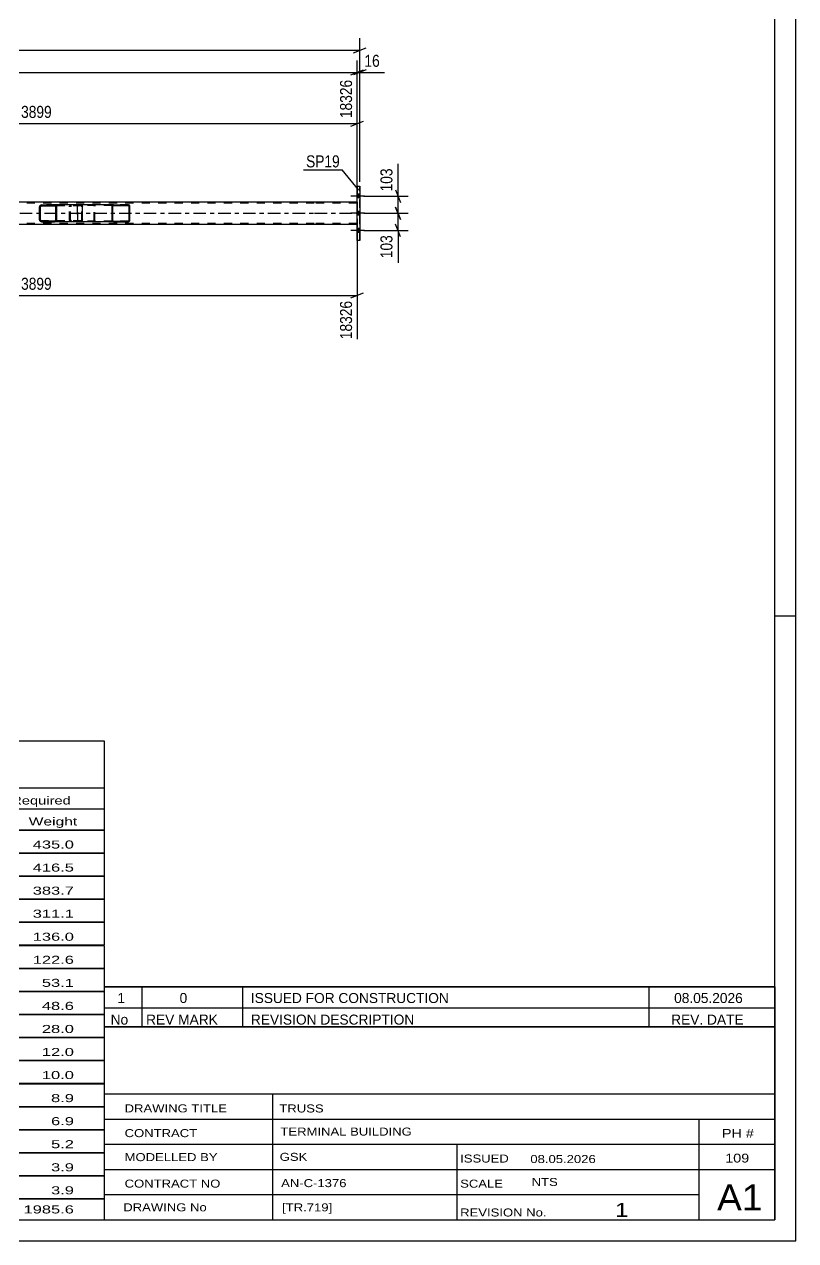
# Model space of a CAD drawing. Header units: millimetres. Extents: x 0 to 841, y 0 to 594.
# Drawn here: x 656.9 to 841, y 0 to 290.2 of the extents above; entities that cross this region are included whole.
import ezdxf

# ---------------------------------------------------------------- set-up
doc = ezdxf.new("R2010")
doc.units = ezdxf.units.MM
doc.linetypes.add('DXK_LINE_DOT2', pattern=[3.9198, 1.9599, -1.9599])
doc.linetypes.add('DXK_LINE_DOT3', pattern=[5.9187, 2.979, -0.9799, 0.9799, -0.9799])
doc.styles.add('Arial Narrow', font='ARIALN.TTF', dxfattribs={"height": 0.2})

# ---------------------------------------------------------------- blocks, each defined once
blk = doc.blocks.new('Unknown-318884928-1133')
at = {"color": 5, "linetype": 'Continuous'}
for p, q in [((841, 0), (841, 594)), ((836, 5), (836, 589)), ((841, 149), (836, 149)), ((5, 5), (836, 5)), ((0, 0), (841, 0))]:
    blk.add_line(p, q, dxfattribs=at)
blk = doc.blocks.new('Part-318884928-5650 - 5561')
at = {"linetype": 'Continuous'}
h = blk.add_hatch(dxfattribs=at)
h.set_pattern_fill('', scale=0.7, style=0, pattern_type=0)
h.set_pattern_definition([(45, (682.123, 246.9116), (-1.57154, 1.57154), [])])
h.paths.add_polyline_path([(682.15, 246.79), (682.12, 246.91), (682.05, 247.02), (681.94, 247.08), (681.81, 247.11), (678.23, 247.11), (678.1, 247.08), (677.99, 247.02), (677.92, 246.91), (677.89, 246.79), (677.89, 243.43), (677.92, 243.31), (677.99, 243.2), (678.1, 243.13), (678.23, 243.11), (681.81, 243.11), (681.94, 243.13), (682.05, 243.2), (682.12, 243.31), (682.15, 243.43)])
h.paths.add_polyline_path([(681.97, 243.37), (681.93, 243.32), (681.87, 243.28), (681.81, 243.27), (678.23, 243.27), (678.17, 243.28), (678.11, 243.32), (678.08, 243.37), (678.06, 243.43), (678.06, 246.79), (678.08, 246.85), (678.11, 246.9), (678.17, 246.94), (678.23, 246.95), (681.81, 246.95), (681.87, 246.94), (681.93, 246.9), (681.97, 246.85), (681.98, 246.79), (681.98, 243.43)])
at = {"color": 7, "linetype": 'DXK_LINE_DOT2'}
for p, q in [((669.54, 246.79), (669.57, 246.91)), ((669.54, 246.79), (669.54, 243.43)), ((669.73, 246.85), (669.71, 246.79)), ((669.71, 243.43), (669.71, 246.79)), ((669.76, 246.9), (669.73, 246.85)), ((669.75, 247.08), (669.88, 247.11)), ((669.82, 246.94), (669.76, 246.9)), ((669.88, 246.95), (669.82, 246.94)), ((670.54, 247.11), (669.88, 247.11)), ((681.81, 246.95), (669.88, 246.95)), ((673.46, 247.11), (673.59, 247.08)), ((673.52, 246.94), (673.46, 246.95)), ((673.58, 246.9), (673.52, 246.94)), ((673.62, 246.85), (673.58, 246.9)), ((673.63, 246.79), (673.62, 246.85)), ((673.63, 243.43), (673.63, 246.79)), ((673.77, 246.91), (673.8, 246.79)), ((673.8, 243.43), (673.8, 246.79)), ((681.81, 247.11), (678.23, 247.11)), ((669.55, 243.41), (669.54, 243.43)), ((669.57, 243.31), (669.55, 243.41)), ((669.71, 243.43), (669.73, 243.37)), ((669.73, 243.37), (669.76, 243.32)), ((669.88, 243.11), (669.75, 243.13)), ((669.76, 243.32), (669.82, 243.28)), ((669.82, 243.28), (669.88, 243.27)), ((681.81, 243.27), (669.88, 243.27)), ((670.54, 243.11), (669.88, 243.11)), ((673.46, 243.27), (673.52, 243.28)), ((673.59, 243.13), (673.46, 243.11)), ((673.52, 243.28), (673.58, 243.32)), ((673.58, 243.32), (673.62, 243.37)), ((673.62, 243.37), (673.63, 243.43)), ((673.8, 243.43), (673.77, 243.31)), ((678.23, 243.11), (681.81, 243.11))]:
    blk.add_line(p, q, dxfattribs=at)
at = {"color": 2, "linetype": 'Continuous'}
for p, q in [((678.23, 247.11), (670.54, 247.11)), ((677.92, 246.91), (677.89, 246.79)), ((677.89, 243.43), (677.89, 246.79)), ((678.06, 246.79), (678.08, 246.85)), ((678.06, 243.43), (678.06, 246.79)), ((678.08, 246.85), (678.11, 246.9)), ((678.23, 247.11), (678.1, 247.08)), ((678.11, 246.9), (678.17, 246.94)), ((678.17, 246.94), (678.23, 246.95)), ((678.23, 247.11), (681.81, 247.11)), ((678.23, 246.95), (681.81, 246.95)), ((681.94, 247.08), (681.81, 247.11)), ((681.81, 246.95), (681.87, 246.94)), ((681.87, 246.94), (681.93, 246.9)), ((681.93, 246.9), (681.97, 246.85)), ((681.97, 246.85), (681.98, 246.79)), ((681.98, 243.43), (681.98, 246.79)), ((682.15, 246.79), (682.12, 246.91)), ((682.15, 243.43), (682.15, 246.79)), ((678.23, 243.11), (670.54, 243.11)), ((677.89, 243.43), (677.92, 243.31)), ((678.08, 243.37), (678.06, 243.43)), ((678.11, 243.32), (678.08, 243.37)), ((678.1, 243.13), (678.23, 243.11)), ((678.17, 243.28), (678.11, 243.32)), ((678.23, 243.27), (678.17, 243.28)), ((678.23, 243.27), (681.81, 243.27)), ((678.23, 243.11), (681.81, 243.11)), ((681.87, 243.28), (681.81, 243.27)), ((681.81, 243.11), (681.94, 243.13)), ((681.93, 243.32), (681.87, 243.28)), ((681.97, 243.37), (681.93, 243.32)), ((681.98, 243.43), (681.97, 243.37)), ((682.12, 243.31), (682.15, 243.43))]:
    blk.add_line(p, q, dxfattribs=at)
at = {"color": 7, "linetype": 'DXK_LINE_DOT2'}
for centre, start, end in [((669.87, 246.78), 110.7583, 155.6801), ((673.47, 246.78), 24.3199, 69.2417), ((669.87, 243.44), 204.3199, 249.2417), ((673.47, 243.44), 290.7583, 335.6801)]:
    blk.add_arc(centre, 0.331, start, end, dxfattribs=at)
at = {"color": 2, "linetype": 'Continuous'}
for centre, start, end in [((678.22, 246.78), 110.7583, 155.68), ((681.82, 246.78), 24.32, 69.2417), ((678.22, 243.44), 204.32, 249.2417), ((681.82, 243.44), 290.7583, 335.68)]:
    blk.add_arc(centre, 0.331, start, end, dxfattribs=at)
blk = doc.blocks.new('Part-318884928-5621 - 5561')
at = {"linetype": 'Continuous'}
h = blk.add_hatch(dxfattribs=at)
h.set_pattern_fill('', scale=0.7, style=0, pattern_type=0)
h.set_pattern_definition([(45, (664.699, 246.8129), (-1.57154, 1.57154), [])])
h.paths.add_polyline_path([(664.74, 246.63), (664.7, 246.81), (664.59, 246.97), (664.43, 247.07), (664.23, 247.11), (661.05, 247.11), (660.86, 247.07), (660.69, 246.97), (660.59, 246.81), (660.55, 246.63), (660.55, 243.59), (660.59, 243.41), (660.69, 243.25), (660.86, 243.15), (661.05, 243.11), (664.23, 243.11), (664.43, 243.15), (664.59, 243.25), (664.7, 243.41), (664.74, 243.59)])
h.paths.add_polyline_path([(664.47, 243.5), (664.41, 243.42), (664.33, 243.37), (664.23, 243.35), (661.05, 243.35), (660.95, 243.37), (660.87, 243.42), (660.82, 243.5), (660.8, 243.59), (660.8, 246.63), (660.82, 246.72), (660.87, 246.8), (660.95, 246.85), (661.05, 246.87), (664.23, 246.87), (664.33, 246.85), (664.41, 246.8), (664.47, 246.72), (664.49, 246.63), (664.49, 243.59)])
at = {"color": 2, "linetype": 'Continuous'}
for p, q in [((660.59, 246.81), (660.55, 246.63)), ((660.8, 246.63), (660.82, 246.72)), ((660.82, 246.72), (660.87, 246.8)), ((661.05, 247.11), (660.86, 247.07)), ((660.87, 246.8), (660.95, 246.85)), ((660.95, 246.85), (661.05, 246.87)), ((661.05, 247.11), (664.23, 247.11)), ((661.05, 246.87), (664.23, 246.87)), ((670.54, 247.11), (664.23, 247.11)), ((664.43, 247.07), (664.23, 247.11)), ((664.23, 246.87), (664.33, 246.85)), ((664.33, 246.85), (664.41, 246.8)), ((664.41, 246.8), (664.47, 246.72)), ((664.47, 246.72), (664.49, 246.63)), ((664.74, 246.63), (664.7, 246.81)), ((670.54, 247.11), (670.64, 247.07)), ((670.64, 247.07), (670.73, 246.97)), ((670.73, 246.97), (670.79, 246.81)), ((670.79, 246.81), (670.81, 246.63)), ((660.55, 243.59), (660.55, 246.63)), ((660.8, 243.59), (660.8, 246.63)), ((664.49, 243.59), (664.49, 246.63)), ((664.74, 243.59), (664.74, 246.63)), ((670.81, 243.59), (670.81, 246.63)), ((660.55, 243.59), (660.59, 243.41)), ((660.82, 243.5), (660.8, 243.59)), ((660.87, 243.42), (660.82, 243.5)), ((660.86, 243.15), (661.05, 243.11)), ((660.95, 243.37), (660.87, 243.42)), ((661.05, 243.35), (660.95, 243.37)), ((661.05, 243.35), (664.23, 243.35)), ((661.05, 243.11), (664.23, 243.11)), ((664.33, 243.37), (664.23, 243.35)), ((664.23, 243.11), (664.43, 243.15)), ((670.54, 243.11), (664.23, 243.11)), ((664.41, 243.42), (664.33, 243.37)), ((664.47, 243.5), (664.41, 243.42)), ((664.49, 243.59), (664.47, 243.5)), ((664.7, 243.41), (664.74, 243.59)), ((670.64, 243.15), (670.54, 243.11)), ((670.73, 243.25), (670.64, 243.15)), ((670.79, 243.41), (670.73, 243.25)), ((670.81, 243.59), (670.79, 243.41))]:
    blk.add_line(p, q, dxfattribs=at)
at = {"color": 7, "linetype": 'DXK_LINE_DOT2'}
for p, q in [((664.23, 247.11), (661.05, 247.11)), ((670.54, 246.87), (661.05, 246.87)), ((667.7, 246.63), (667.74, 246.81)), ((667.97, 246.72), (667.95, 246.63)), ((668.02, 246.8), (667.97, 246.72)), ((668.01, 247.07), (668.2, 247.11)), ((668.1, 246.85), (668.02, 246.8)), ((668.2, 246.87), (668.1, 246.85)), ((669.54, 246.87), (669.54, 247.11)), ((670.59, 246.85), (670.54, 246.87)), ((670.63, 246.8), (670.59, 246.85)), ((670.66, 246.72), (670.63, 246.8)), ((670.67, 246.63), (670.66, 246.72)), ((667.7, 243.59), (667.7, 246.63)), ((667.95, 243.59), (667.95, 246.63)), ((670.67, 243.59), (670.67, 246.63)), ((670.54, 243.35), (661.05, 243.35)), ((664.23, 243.11), (661.05, 243.11)), ((667.74, 243.41), (667.7, 243.59)), ((667.95, 243.59), (667.97, 243.5)), ((667.97, 243.5), (668.02, 243.42)), ((668.2, 243.11), (668.01, 243.15)), ((668.02, 243.42), (668.1, 243.37)), ((668.1, 243.37), (668.2, 243.35)), ((669.54, 243.11), (669.54, 243.35)), ((670.54, 243.35), (670.59, 243.37)), ((670.59, 243.37), (670.63, 243.42)), ((670.63, 243.42), (670.66, 243.5)), ((670.66, 243.5), (670.67, 243.59))]:
    blk.add_line(p, q, dxfattribs=at)
at = {"color": 2, "linetype": 'Continuous'}
for centre, start, end in [((661.04, 246.61), 111.1941, 156.1506), ((664.25, 246.61), 23.8494, 68.8059), ((661.04, 243.6), 203.8494, 248.8059), ((664.25, 243.6), 291.1941, 336.1506)]:
    blk.add_arc(centre, 0.492, start, end, dxfattribs=at)
at = {"color": 7, "linetype": 'DXK_LINE_DOT2'}
for centre, start, end in [((668.19, 246.61), 111.1941, 156.1506), ((668.19, 243.6), 203.8494, 248.8059)]:
    blk.add_arc(centre, 0.492, start, end, dxfattribs=at)
blk = doc.blocks.new('Part-318884928-5679 - 5561')
at = {"color": 2, "linetype": 'Continuous'}
for p, q in [((736.34, 251.61), (736.34, 251.61)), ((736.34, 251.61), (736.98, 251.61)), ((736.34, 238.61), (736.34, 251.61)), ((736.98, 251.61), (736.98, 238.61)), ((736.34, 238.61), (736.34, 238.61)), ((736.98, 238.61), (736.34, 238.61))]:
    blk.add_line(p, q, dxfattribs=at)
at = {"color": 7, "linetype": 'DXK_LINE_DOT2'}
for p, q in [((736.34, 251.61), (736.34, 238.61)), ((736.98, 238.61), (736.98, 251.61))]:
    blk.add_line(p, q, dxfattribs=at)
blk = doc.blocks.new('Part-318884928-5733 - 5561')
at = {"color": 7, "linetype": 'DXK_LINE_DOT2'}
for p, q in [((726.12, 247.51), (64, 247.51)), ((736.34, 247.51), (726.22, 247.51)), ((736.34, 242.47), (736.34, 247.75)), ((736.34, 247.75), (736.34, 247.75)), ((736.34, 247.75), (736.34, 242.47)), ((736.34, 247.51), (736.34, 247.51)), ((726.12, 242.71), (64, 242.71)), ((736.34, 242.71), (726.22, 242.71)), ((736.34, 242.71), (736.34, 242.71)), ((736.34, 242.47), (736.34, 242.47))]:
    blk.add_line(p, q, dxfattribs=at)
at = {"color": 2, "linetype": 'Continuous'}
for p, q in [((726.12, 247.75), (588.53, 247.75)), ((736.34, 247.75), (726.22, 247.75)), ((726.12, 242.47), (588.53, 242.47)), ((736.34, 242.47), (726.22, 242.47))]:
    blk.add_line(p, q, dxfattribs=at)
at = {"color": 7, "linetype": 'DXK_LINE_DOT3'}
for p, q in [((64, 245.11), (726.12, 245.11)), ((726.22, 245.11), (736.34, 245.11))]:
    blk.add_line(p, q, dxfattribs=at)
blk = doc.blocks.new('Bolt-318884928-5781 - 5561')
at = {"linetype": 'Continuous'}
for points in [[(736.98, 248.77), (736.98, 249.65), (736.34, 249.65), (736.34, 248.77)], [(736.98, 248.77), (736.98, 249.65), (736.34, 249.65), (736.34, 248.77)], [(736.98, 248.77), (736.98, 249.65), (736.34, 249.65), (736.34, 248.77)], [(736.98, 244.67), (736.98, 245.55), (736.34, 245.55), (736.34, 244.67)], [(736.98, 244.67), (736.98, 245.55), (736.34, 245.55), (736.34, 244.67)], [(736.98, 240.57), (736.98, 241.45), (736.34, 241.45), (736.34, 240.57)], [(736.98, 240.57), (736.98, 241.45), (736.34, 241.45), (736.34, 240.57)], [(736.98, 240.57), (736.98, 241.45), (736.34, 241.45), (736.34, 240.57)]]:
    blk.add_hatch(color=1, dxfattribs=at).paths.add_polyline_path(points)
at = {"color": 1, "linetype": 'Continuous'}
for p, q in [((736.98, 249.65), (736.34, 249.65)), ((736.98, 249.65), (736.34, 249.65)), ((736.98, 249.65), (736.34, 249.65)), ((738.14, 249.21), (734.82, 249.21)), ((738.14, 249.21), (734.82, 249.21)), ((738.14, 249.21), (734.82, 249.21)), ((736.98, 248.77), (736.34, 248.77)), ((736.98, 248.77), (736.34, 248.77)), ((736.98, 248.77), (736.34, 248.77)), ((738.14, 245.11), (734.82, 245.11)), ((738.14, 245.11), (734.82, 245.11)), ((736.98, 245.55), (736.34, 245.55)), ((736.98, 245.55), (736.34, 245.55)), ((736.98, 244.67), (736.34, 244.67)), ((736.98, 244.67), (736.34, 244.67)), ((738.14, 241.01), (734.82, 241.01)), ((738.14, 241.01), (734.82, 241.01)), ((738.14, 241.01), (734.82, 241.01)), ((736.98, 241.45), (736.34, 241.45)), ((736.98, 241.45), (736.34, 241.45)), ((736.98, 241.45), (736.34, 241.45)), ((736.98, 240.57), (736.34, 240.57)), ((736.98, 240.57), (736.34, 240.57)), ((736.98, 240.57), (736.34, 240.57))]:
    blk.add_line(p, q, dxfattribs=at)
blk = doc.blocks.new('StraightDimension-318884928-5872 - 5561')
at = {"color": 7, "linetype": 'Continuous'}
for p, q in [((583.33, 257.15), (583.33, 276.96)), ((736.34, 248.75), (736.34, 276.96)), ((584.83, 267.12), (581.83, 265.92)), ((734.84, 265.92), (737.84, 267.12)), ((583.33, 266.52), (736.34, 266.52))]:
    blk.add_line(p, q, dxfattribs=at)
at = {"color": 0, "linetype": 'Continuous'}
blk.add_wipeout([(735.74, 277.56), (731.54, 277.56), (731.54, 267.22), (735.74, 267.22)], dxfattribs=at)
at = {"color": 0}
blk.add_wipeout([(664.09, 267.27), (664.09, 271.47), (655.58, 271.47), (655.58, 267.27)], dxfattribs=at)
at = {"color": 3, "linetype": 'Continuous', "style": 'Arial Narrow'}
blk.add_text('18326', height=2.863, rotation=90.0002, dxfattribs=at).set_placement((735.14, 267.82))
at = {"color": 3, "style": 'Arial Narrow'}
blk.add_text('3899', height=2.863, dxfattribs=at).set_placement((656.18, 267.87))
blk = doc.blocks.new('StraightDimension-318884928-5890 - 5561')
at = {"color": 7, "linetype": 'Continuous'}
for p, q in [((735.48, 283.42), (738.48, 284.62)), ((736.98, 252.61), (736.98, 286.87)), ((53.14, 284.02), (736.98, 284.02))]:
    blk.add_line(p, q, dxfattribs=at)
blk = doc.blocks.new('StraightDimension-318884928-5913 - 5561')
at = {"color": 7, "linetype": 'Continuous'}
for p, q in [((736.34, 241.47), (736.34, 215.08)), ((583.33, 233.07), (583.33, 215.08)), ((584.83, 226.12), (581.83, 224.92)), ((583.33, 225.52), (736.34, 225.52)), ((734.84, 224.92), (737.84, 226.12))]:
    blk.add_line(p, q, dxfattribs=at)
at = {"color": 0}
blk.add_wipeout([(664.09, 226.27), (664.09, 230.47), (655.58, 230.47), (655.58, 226.27)], dxfattribs=at)
at = {"color": 0, "linetype": 'Continuous'}
blk.add_wipeout([(735.74, 224.82), (731.54, 224.82), (731.54, 214.48), (735.74, 214.48)], dxfattribs=at)
at = {"color": 3, "style": 'Arial Narrow'}
blk.add_text('3899', height=2.863, dxfattribs=at).set_placement((656.18, 226.87))
at = {"color": 3, "linetype": 'Continuous', "style": 'Arial Narrow'}
blk.add_text('18326', height=2.863, rotation=90.0002, dxfattribs=at).set_placement((735.14, 215.08))
blk = doc.blocks.new('StraightDimension-318884928-5934 - 5561')
at = {"color": 7, "linetype": 'Continuous'}
for p, q in [((736.34, 252.61), (736.34, 281.56)), ((53.78, 278.71), (736.34, 278.71)), ((734.84, 278.11), (737.84, 279.31))]:
    blk.add_line(p, q, dxfattribs=at)
blk = doc.blocks.new('StraightDimension-318884928-5944 - 5561')
at = {"color": 7, "linetype": 'Continuous'}
for p, q in [((736.34, 252.61), (736.34, 281.56)), ((736.98, 252.61), (736.98, 281.56)), ((734.84, 278.11), (737.84, 279.31)), ((738.48, 279.31), (735.48, 278.11)), ((736.34, 278.71), (736.98, 278.71))]:
    blk.add_line(p, q, dxfattribs=at)
at = {"color": 0}
blk.add_wipeout([(742.36, 279.46), (742.36, 283.66), (737.5, 283.66), (737.5, 279.46)], dxfattribs=at)
at = {"color": 7, "linetype": 'Continuous'}
blk.add_line((736.98, 278.71), (742.89, 278.71), dxfattribs=at)
blk.add_line((736.98, 278.71), (742.89, 278.71), dxfattribs=at)
at = {"color": 3, "style": 'Arial Narrow'}
blk.add_text('16', height=2.863, dxfattribs=at).set_placement((738.1, 280.06))
blk = doc.blocks.new('StraightDimension-318884928-14431 - 5561')
at = {"color": 7, "linetype": 'Continuous'}
for p, q in [((745.53, 250.71), (746.73, 247.71)), ((737.98, 249.21), (748.53, 249.21)), ((746.13, 245.11), (746.13, 249.21)), ((737.98, 245.11), (748.53, 245.11)), ((746.73, 243.61), (745.53, 246.61))]:
    blk.add_line(p, q, dxfattribs=at)
at = {"color": 0}
blk.add_wipeout([(745.38, 256.42), (741.18, 256.42), (741.18, 249.73), (745.38, 249.73)], dxfattribs=at)
at = {"color": 7, "linetype": 'Continuous'}
blk.add_line((746.13, 249.21), (746.13, 256.94), dxfattribs=at)
blk.add_line((746.13, 249.21), (746.13, 256.94), dxfattribs=at)
at = {"color": 3, "style": 'Arial Narrow'}
blk.add_text('103', height=2.863, rotation=90.0002, dxfattribs=at).set_placement((744.78, 250.33))
blk = doc.blocks.new('StraightDimension-318884928-14432 - 5561')
at = {"color": 7, "linetype": 'Continuous'}
for p, q in [((737.98, 245.11), (748.53, 245.11)), ((745.53, 246.61), (746.73, 243.61)), ((746.13, 241.01), (746.13, 245.11)), ((737.98, 241.01), (748.53, 241.01)), ((746.73, 239.51), (745.53, 242.51))]:
    blk.add_line(p, q, dxfattribs=at)
at = {"color": 0}
blk.add_wipeout([(745.38, 240.48), (741.18, 240.48), (741.18, 233.8), (745.38, 233.8)], dxfattribs=at)
at = {"color": 7, "linetype": 'Continuous'}
blk.add_line((746.13, 241.01), (746.13, 233.27), dxfattribs=at)
blk.add_line((746.13, 241.01), (746.13, 233.27), dxfattribs=at)
at = {"color": 3, "style": 'Arial Narrow'}
blk.add_text('103', height=2.863, rotation=90.0002, dxfattribs=at).set_placement((744.78, 234.4))
blk = doc.blocks.new('Unknown-318884928-15104')
at = {"color": 7, "linetype": 'Continuous'}
for p, q in [((676, 51.05), (676, 5)), ((676, 51.05), (836, 51.05)), ((836, 51), (836, 5)), ((676, 35), (836, 35)), ((716.14, 35), (716.14, 5)), ((818, 5.05), (818, 29.05)), ((676, 29), (836, 29)), ((676, 23), (836, 23)), ((760.14, 23), (760.14, 5)), ((676, 17), (836, 17)), ((676, 11), (818, 11)), ((676, 5), (836, 5))]:
    blk.add_line(p, q, dxfattribs=at)
at = {"color": 7, "style": 'Arial Narrow'}
for s, height, width, p in [('DRAWING TITLE', 1.9089, 1.425378, (680.88, 30.61)), ('TRUSS', 1.909, 1.425378, (717.81, 30.59)), ('CONTRACT', 1.909, 1.425378, (680.88, 24.71)), ('TERMINAL BUILDING', 1.9089, 1.425378, (718.06, 25.07)), ('MODELLED BY', 1.9089, 1.425378, (680.88, 18.98)), ('GSK', 1.909, 1.425378, (717.88, 19.04)), ('ISSUED', 1.909, 1.425378, (760.94, 18.64)), ('08.05.2026', 1.909, 1.425378, (777.69, 18.52)), ('CONTRACT NO', 1.9089, 1.425378, (680.88, 12.66)), ('AN-C-1376', 1.909, 1.425378, (718.23, 12.78)), ('SCALE', 1.909, 1.425378, (760.94, 12.65)), ('A1', 6.204, 1.25, (822.24, 7.2)), ('DRAWING No', 1.909, 1.425378, (680.56, 7)), ('[TR.719]', 1.909, 1.425378, (718.46, 6.99)), ('1', 3.34, 1.5, (797.91, 5.68)), ('REVISION No.', 1.9089, 1.425378, (760.94, 5.77))]:
    blk.add_text(s, height=height, dxfattribs=dict(at, width=width)).set_placement(p)
at = {"color": 7, "linetype": 'Continuous', "style": 'Arial Narrow'}
for s, height, width, p in [('PH #', 2.1, 1.42538, (823.4, 24.55)), ('109', 2.1, 1.42538, (824.19, 18.65)), ('NTS', 1.909, 1.425378, (778, 13.05))]:
    blk.add_text(s, height=height, dxfattribs=dict(at, width=width)).set_placement(p)
blk = doc.blocks.new('Unknown-318884928-15105')
at = {"color": 7, "linetype": 'Continuous'}
for p, q in [((516, 119.25), (676, 119.25)), ((516, 108), (516, 119.25)), ((676, 119.25), (676, 108)), ((516, 108), (676, 108)), ((516, 108), (516, 103)), ((676, 108), (676, 103)), ((516, 103), (676, 103)), ((516, 103), (516, 98)), ((540, 103), (540, 98)), ((575.5, 103), (575.5, 98)), ((601.5, 103), (601.5, 98)), ((614.5, 103), (614.5, 98)), ((632, 103), (632, 98)), ((654, 103), (654, 98)), ((676, 103), (676, 98)), ((516, 98), (676, 98)), ((516, 97.95), (516, 92.55)), ((516, 97.95), (676, 97.95)), ((540, 98), (540, 92.5)), ((575.5, 98), (575.5, 92.5)), ((601.5, 98), (601.5, 92.5)), ((614.5, 98), (614.5, 92.5)), ((632, 98), (632, 92.5)), ((654, 98), (654, 92.5)), ((676, 97.95), (676, 92.55)), ((516, 92.55), (676, 92.55)), ((516, 92.45), (516, 87.05)), ((516, 92.45), (676, 92.45)), ((540, 92.5), (540, 87)), ((575.5, 92.5), (575.5, 87)), ((601.5, 92.5), (601.5, 87)), ((614.5, 92.5), (614.5, 87)), ((632, 92.5), (632, 87)), ((654, 92.5), (654, 87)), ((676, 92.45), (676, 87.05)), ((516, 87.05), (676, 87.05)), ((516, 86.95), (516, 81.55)), ((516, 86.95), (676, 86.95)), ((540, 87), (540, 81.5)), ((575.5, 87), (575.5, 81.5)), ((601.5, 87), (601.5, 81.5)), ((614.5, 87), (614.5, 81.5)), ((632, 87), (632, 81.5)), ((654, 87), (654, 81.5)), ((676, 86.95), (676, 81.55)), ((516, 81.55), (676, 81.55)), ((516, 81.45), (516, 76.05)), ((516, 81.45), (676, 81.45)), ((540, 81.5), (540, 76)), ((575.5, 81.5), (575.5, 76)), ((601.5, 81.5), (601.5, 76)), ((614.5, 81.5), (614.5, 76)), ((632, 81.5), (632, 76)), ((654, 81.5), (654, 76)), ((676, 81.45), (676, 76.05)), ((516, 76.05), (676, 76.05)), ((516, 75.95), (516, 70.55)), ((516, 75.95), (676, 75.95)), ((540, 76), (540, 70.5)), ((575.5, 76), (575.5, 70.5)), ((601.5, 76), (601.5, 70.5)), ((614.5, 76), (614.5, 70.5)), ((632, 76), (632, 70.5)), ((654, 76), (654, 70.5)), ((676, 75.95), (676, 70.55)), ((516, 70.55), (676, 70.55)), ((516, 70.45), (516, 65.05)), ((516, 70.45), (676, 70.45)), ((540, 70.5), (540, 65)), ((575.5, 70.5), (575.5, 65)), ((601.5, 70.5), (601.5, 65)), ((614.5, 70.5), (614.5, 65)), ((632, 70.5), (632, 65)), ((654, 70.5), (654, 65)), ((676, 70.45), (676, 65.05)), ((516, 65.05), (676, 65.05)), ((516, 64.95), (516, 59.55)), ((516, 64.95), (676, 64.95)), ((540, 65), (540, 59.5)), ((575.5, 65), (575.5, 59.5)), ((601.5, 65), (601.5, 59.5)), ((614.5, 65), (614.5, 59.5)), ((632, 65), (632, 59.5)), ((654, 65), (654, 59.5)), ((676, 64.95), (676, 59.55)), ((516, 59.55), (676, 59.55)), ((516, 59.45), (516, 54.05)), ((516, 59.45), (676, 59.45)), ((540, 59.5), (540, 54)), ((575.5, 59.5), (575.5, 54)), ((601.5, 59.5), (601.5, 54)), ((614.5, 59.5), (614.5, 54)), ((632, 59.5), (632, 54)), ((654, 59.5), (654, 54)), ((676, 59.45), (676, 54.05)), ((516, 54.05), (676, 54.05)), ((516, 53.95), (516, 48.55)), ((516, 53.95), (676, 53.95)), ((540, 54), (540, 48.5)), ((575.5, 54), (575.5, 48.5)), ((601.5, 54), (601.5, 48.5)), ((614.5, 54), (614.5, 48.5)), ((632, 54), (632, 48.5)), ((654, 54), (654, 48.5)), ((676, 53.95), (676, 48.55)), ((516, 48.55), (676, 48.55)), ((516, 48.45), (516, 43.05)), ((516, 48.45), (676, 48.45)), ((540, 48.5), (540, 43)), ((575.5, 48.5), (575.5, 43)), ((601.5, 48.5), (601.5, 43)), ((614.5, 48.5), (614.5, 43)), ((632, 48.5), (632, 43)), ((654, 48.5), (654, 43)), ((676, 48.45), (676, 43.05)), ((516, 43.05), (676, 43.05)), ((516, 42.95), (516, 37.55)), ((516, 42.95), (676, 42.95)), ((540, 43), (540, 37.5)), ((575.5, 43), (575.5, 37.5)), ((601.5, 43), (601.5, 37.5)), ((614.5, 43), (614.5, 37.5)), ((632, 43), (632, 37.5)), ((654, 43), (654, 37.5)), ((676, 42.95), (676, 37.55)), ((516, 37.55), (676, 37.55)), ((516, 37.45), (516, 32.05)), ((516, 37.45), (676, 37.45)), ((540, 37.5), (540, 32)), ((575.5, 37.5), (575.5, 32)), ((601.5, 37.5), (601.5, 32)), ((614.5, 37.5), (614.5, 32)), ((632, 37.5), (632, 32)), ((654, 37.5), (654, 32)), ((676, 37.45), (676, 32.05)), ((516, 32.05), (676, 32.05)), ((516, 31.95), (516, 26.55)), ((516, 31.95), (676, 31.95)), ((540, 32), (540, 26.5)), ((575.5, 32), (575.5, 26.5)), ((601.5, 32), (601.5, 26.5)), ((614.5, 32), (614.5, 26.5)), ((632, 32), (632, 26.5)), ((654, 32), (654, 26.5)), ((676, 31.95), (676, 26.55)), ((516, 26.55), (676, 26.55)), ((516, 26.45), (516, 21.05)), ((516, 26.45), (676, 26.45)), ((540, 26.5), (540, 21)), ((575.5, 26.5), (575.5, 21)), ((601.5, 26.5), (601.5, 21)), ((614.5, 26.5), (614.5, 21)), ((632, 26.5), (632, 21)), ((654, 26.5), (654, 21)), ((676, 26.45), (676, 21.05)), ((516, 21.05), (676, 21.05)), ((516, 20.95), (516, 15.55)), ((516, 20.95), (676, 20.95)), ((540, 21), (540, 15.5)), ((575.5, 21), (575.5, 15.5)), ((601.5, 21), (601.5, 15.5)), ((614.5, 21), (614.5, 15.5)), ((632, 21), (632, 15.5)), ((654, 21), (654, 15.5)), ((676, 20.95), (676, 15.55)), ((516, 15.55), (676, 15.55)), ((516, 15.45), (516, 10.05)), ((516, 15.45), (676, 15.45)), ((540, 15.5), (540, 10)), ((575.5, 15.5), (575.5, 10)), ((601.5, 15.5), (601.5, 10)), ((614.5, 15.5), (614.5, 10)), ((632, 15.5), (632, 10)), ((654, 15.5), (654, 10)), ((676, 15.45), (676, 10.05)), ((516, 10.05), (676, 10.05)), ((516, 10), (676, 10)), ((516, 10), (516, 5)), ((632, 10), (632, 5)), ((654, 10), (654, 5)), ((676, 10), (676, 5)), ((516, 5), (676, 5))]:
    blk.add_line(p, q, dxfattribs=at)
at = {"color": 7, "style": 'Arial Narrow'}
for s, height, width, p in [('GENERAL NOTES & WELD DETAILS :', 2.8633, 1.4, (517.15, 111.56)), ('REFER TYP DRAWING TYP-01', 1.9089, 1.6, (600.7, 111.66)), ("MATERIAL LIST FOR ASSEMBLY MK'D", 1.9089, 1.6, (517.15, 104.06)), ('TR719', 1.909, 1.794707, (609.9, 103.97)), ('1', 1.91, 1.794707, (638.08, 104.06)), ('No. Required', 1.9089, 1.6, (647.41, 104.06)), ('Mark', 1.909, 1.7, (517.34, 99)), ('Profile', 1.909, 1.7, (550.41, 99)), ('Material', 1.909, 1.7, (580.54, 99.06)), ('No.', 1.909, 1.7, (605.5, 99.06)), ('Length', 1.909, 1.7, (616, 99.06)), ('Area', 1.909, 1.7, (638.5, 99.06)), ('Weight', 1.909, 1.7, (658, 99.06))]:
    blk.add_text(s, height=height, dxfattribs=dict(at, width=width)).set_placement(p)
at = {"color": 7, "linetype": 'Continuous', "style": 'Arial Narrow'}
for s, height, width, p in [('BC181', 1.909, 1.794707, (517.5, 93.56)), ('SHS132*6', 1.909, 1.794707, (542, 93.56)), ('E350', 1.909, 1.794707, (581.74, 93.56)), ('1', 1.91, 1.794707, (605.86, 93.56)), ('18326', 1.909, 1.794707, (616.4, 93.56)), ('9.7', 1.909, 1.794707, (642.32, 93.56)), ('435.0', 1.909, 1.794707, (658.96, 93.56)), ('TR719', 1.909, 1.794707, (517.5, 88.06)), ('SHS100*8', 1.909, 1.794707, (542, 88.06)), ('E350', 1.909, 1.794707, (581.74, 88.06)), ('1', 1.91, 1.794707, (605.86, 88.06)), ('18022', 1.909, 1.794707, (616.4, 88.06)), ('7.2', 1.909, 1.794707, (642.32, 88.06)), ('416.5', 1.909, 1.794707, (658.96, 88.06)), ('M177', 1.909, 1.794707, (517.5, 82.56)), ('SHS100*6', 1.909, 1.794707, (542, 82.56)), ('E350', 1.909, 1.794707, (581.74, 82.56)), ('7', 1.91, 1.794707, (605.86, 82.56)), ('3167', 1.909, 1.794707, (618.58, 82.56)), ('1.2', 1.909, 1.794707, (642.32, 82.56)), ('383.7', 1.909, 1.794707, (658.96, 82.56)), ('M196', 1.909, 1.794707, (517.5, 77.06)), ('SHS100*4', 1.909, 1.794707, (542, 77.06)), ('E350', 1.909, 1.794707, (581.74, 77.06)), ('8', 1.91, 1.794707, (605.86, 77.06)), ('3261', 1.909, 1.794707, (618.58, 77.06)), ('1.3', 1.909, 1.794707, (642.32, 77.06)), ('311.1', 1.909, 1.794707, (658.96, 77.06)), ('SP20', 1.909, 1.794707, (517.5, 71.56)), ('PL20*380', 1.909, 1.794707, (542, 71.56)), ('E350', 1.909, 1.794707, (581.74, 71.56)), ('6', 1.91, 1.794707, (605.86, 71.56)), ('380', 1.909, 1.794707, (620.77, 71.56)), ('0.3', 1.909, 1.794707, (642.32, 71.56)), ('136.0', 1.909, 1.794707, (658.96, 71.56)), ('PL581', 1.909, 1.794707, (517.5, 66.06)), ('PL12*300', 1.909, 1.794707, (542, 66.06)), ('E350', 1.909, 1.794707, (581.74, 66.06)), ('14', 1.909, 1.794707, (604.76, 66.06)), ('310', 1.909, 1.794707, (620.77, 66.06)), ('0.2', 1.909, 1.794707, (642.32, 66.06)), ('122.6', 1.909, 1.794707, (658.96, 66.06)), ('SP19', 1.909, 1.794707, (517.5, 60.56)), ('PL16*325', 1.909, 1.794707, (542, 60.56)), ('E350', 1.909, 1.794707, (581.74, 60.56)), ('4', 1.91, 1.794707, (605.86, 60.56)), ('325', 1.909, 1.794707, (620.77, 60.56)), ('0.2', 1.909, 1.794707, (642.32, 60.56)), ('53.1', 1.909, 1.794707, (661.14, 60.56)), ('M1362', 1.909, 1.794707, (517.5, 55.06)), ('RHS100*100*6', 1.9089, 1.794707, (542, 55.06)), ('E350', 1.909, 1.794707, (581.74, 55.06)), ('14', 1.909, 1.794707, (604.76, 55.06)), ('196', 1.909, 1.794707, (620.77, 55.06)), ('0.1', 1.909, 1.794707, (642.32, 55.06)), ('48.6', 1.909, 1.794707, (661.14, 55.06)), ('TB74', 1.909, 1.794707, (517.5, 49.56)), ('RHS150*110*6', 1.9089, 1.794707, (542, 49.56)), ('E350', 1.909, 1.794707, (581.74, 49.56)), ('6', 1.91, 1.794707, (605.86, 49.56)), ('200', 1.909, 1.794707, (620.77, 49.56)), ('0.1', 1.909, 1.794707, (642.32, 49.56)), ('28.0', 1.909, 1.794707, (661.14, 49.56)), ('PL538', 1.909, 1.794707, (517.5, 44.06)), ('PL10*150', 1.909, 1.794707, (542, 44.06)), ('E350', 1.909, 1.794707, (581.74, 44.06)), ('6', 1.91, 1.794707, (605.86, 44.06)), ('170', 1.909, 1.794707, (620.77, 44.06)), ('0.1', 1.909, 1.794707, (642.32, 44.06)), ('12.0', 1.909, 1.794707, (661.14, 44.06)), ('ST33', 1.909, 1.794707, (517.5, 38.56)), ('PL8*100', 1.909, 1.794707, (542, 38.56)), ('E350', 1.909, 1.794707, (581.74, 38.56)), ('24', 1.909, 1.794707, (604.76, 38.56)), ('135', 1.909, 1.794707, (620.77, 38.56)), ('0.0', 1.909, 1.794707, (642.32, 38.56)), ('10.0', 1.909, 1.794707, (661.14, 38.56)), ('ST32', 1.909, 1.794707, (517.5, 33.06)), ('PL8*100', 1.909, 1.794707, (542, 33.06)), ('E350', 1.909, 1.794707, (581.74, 33.06)), ('24', 1.909, 1.794707, (604.76, 33.06)), ('121', 1.909, 1.794707, (620.77, 33.06)), ('0.0', 1.909, 1.794707, (642.32, 33.06)), ('8.9', 1.909, 1.794707, (663.33, 33.06)), ('M1545', 1.909, 1.794707, (517.5, 27.56)), ('RHS100*100*6', 1.9089, 1.794707, (542, 27.56)), ('E350', 1.909, 1.794707, (581.74, 27.56)), ('2', 1.91, 1.794707, (605.86, 27.56)), ('196', 1.909, 1.794707, (620.77, 27.56)), ('0.1', 1.909, 1.794707, (642.32, 27.56)), ('6.9', 1.909, 1.794707, (663.33, 27.56)), ('PL780', 1.909, 1.794707, (517.5, 22.06)), ('PL12*120', 1.909, 1.794707, (542, 22.06)), ('E350', 1.909, 1.794707, (581.74, 22.06)), ('2', 1.91, 1.794707, (605.86, 22.06)), ('230', 1.909, 1.794707, (620.77, 22.06)), ('0.1', 1.909, 1.794707, (642.32, 22.06)), ('5.2', 1.909, 1.794707, (663.33, 22.06)), ('M1450', 1.909, 1.794707, (517.5, 16.56)), ('RHS100*100*6', 1.9089, 1.794707, (542, 16.56)), ('E350', 1.909, 1.794707, (581.74, 16.56)), ('1', 1.91, 1.794707, (605.86, 16.56)), ('220', 1.909, 1.794707, (620.77, 16.56)), ('0.1', 1.909, 1.794707, (642.32, 16.56)), ('3.9', 1.909, 1.794707, (663.33, 16.56)), ('M1535', 1.909, 1.794707, (517.5, 11.06)), ('RHS100*100*6', 1.9089, 1.794707, (542, 11.06)), ('E350', 1.909, 1.794707, (581.74, 11.06)), ('1', 1.91, 1.794707, (605.86, 11.06)), ('220', 1.909, 1.794707, (620.77, 11.06)), ('0.1', 1.909, 1.794707, (642.32, 11.06)), ('3.9', 1.909, 1.794707, (663.33, 11.06)), ('Total', 1.909, 1.7, (618.33, 6.5)), ('44.9', 1.909, 1.794707, (639.64, 6.5)), ('1985.6', 1.909, 1.794707, (656.77, 6.5))]:
    blk.add_text(s, height=height, dxfattribs=dict(at, width=width)).set_placement(p)
blk = doc.blocks.new('Unknown-318884928-15107')
at = {"color": 7, "linetype": 'Continuous'}
for p, q in [((676, 60.55), (836, 60.55)), ((836, 60.55), (676, 60.55)), ((676, 60.55), (676, 55.55)), ((685, 60.55), (685, 55.55)), ((709, 60.55), (709, 55.55)), ((806, 60.55), (806, 55.55)), ((836, 60.55), (836, 55.55)), ((676, 55.55), (836, 55.55)), ((676, 55.55), (676, 51.05)), ((676, 55.55), (836, 55.55)), ((685, 55.55), (685, 51.05)), ((709, 55.55), (709, 51.05)), ((806, 55.55), (806, 51.05)), ((836, 55.55), (836, 51.05)), ((836, 51.05), (676, 51.05))]:
    blk.add_line(p, q, dxfattribs=at)
at = {"color": 7, "linetype": 'Continuous', "style": 'Arial Narrow'}
for s, height, width, p in [('1', 2.39, 1.196471, (679.16, 56.7)), ('0', 2.39, 1.196471, (694, 56.7)), ('ISSUED FOR CONSTRUCTION', 2.3861, 1.196471, (711, 56.7)), ('08.05.2026', 2.386, 1.196471, (812, 56.7)), ('No', 2.386, 1.2, (677.54, 51.55)), ('REV MARK', 2.386, 1.2, (686, 51.55)), ('REVISION DESCRIPTION', 2.3861, 1.2, (711, 51.55)), ('REV. DATE', 2.386, 1.2, (811.28, 51.55))]:
    blk.add_text(s, height=height, dxfattribs=dict(at, width=width)).set_placement(p)
blk = doc.blocks.new('Mark-318884928-5675 - 5561')
at = {"color": 0}
blk.add_wipeout([(732.21, 256.07), (732.21, 259.07), (724.18, 259.07), (724.18, 256.07)], dxfattribs=at)
blk.add_wipeout([(732.21, 256.07), (732.21, 259.07), (724.18, 259.07), (724.18, 256.07)], dxfattribs=at)
at = {"color": 30, "linetype": 'Continuous'}
for p in [(723.58, 255.47), (736.75, 250.64)]:
    blk.add_line(p, (732.81, 255.47), dxfattribs=at)
at = {"color": 3, "style": 'Arial Narrow'}
blk.add_text('SP19', height=2.863, dxfattribs=at).set_placement((724.18, 256.07))

msp = doc.modelspace()

# ---------------------------------------------------------------- block references
for name in ['Unknown-318884928-1133', 'Bolt-318884928-5781 - 5561', 'Part-318884928-5679 - 5561', 'Part-318884928-5733 - 5561', 'Part-318884928-5621 - 5561', 'Part-318884928-5650 - 5561', 'Unknown-318884928-15105', 'Unknown-318884928-15107', 'Unknown-318884928-15104']:
    msp.add_blockref(name, (0, 0))

# ---------------------------------------------------------------- next in the draw order: block references
for name in ['StraightDimension-318884928-5872 - 5561', 'StraightDimension-318884928-5913 - 5561']:
    msp.add_blockref(name, (0, 0))

# ---------------------------------------------------------------- next in the draw order: block references
msp.add_blockref('StraightDimension-318884928-5890 - 5561', (0, 0))

# ---------------------------------------------------------------- next in the draw order: block references
msp.add_blockref('StraightDimension-318884928-5934 - 5561', (0, 0))

# ---------------------------------------------------------------- next in the draw order: block references
msp.add_blockref('StraightDimension-318884928-5944 - 5561', (0, 0))

# ---------------------------------------------------------------- next in the draw order: block references
msp.add_blockref('StraightDimension-318884928-14431 - 5561', (0, 0))

# ---------------------------------------------------------------- next in the draw order: block references
for name in ['Mark-318884928-5675 - 5561', 'StraightDimension-318884928-14432 - 5561']:
    msp.add_blockref(name, (0, 0))

doc.saveas('drawing.dxf')
